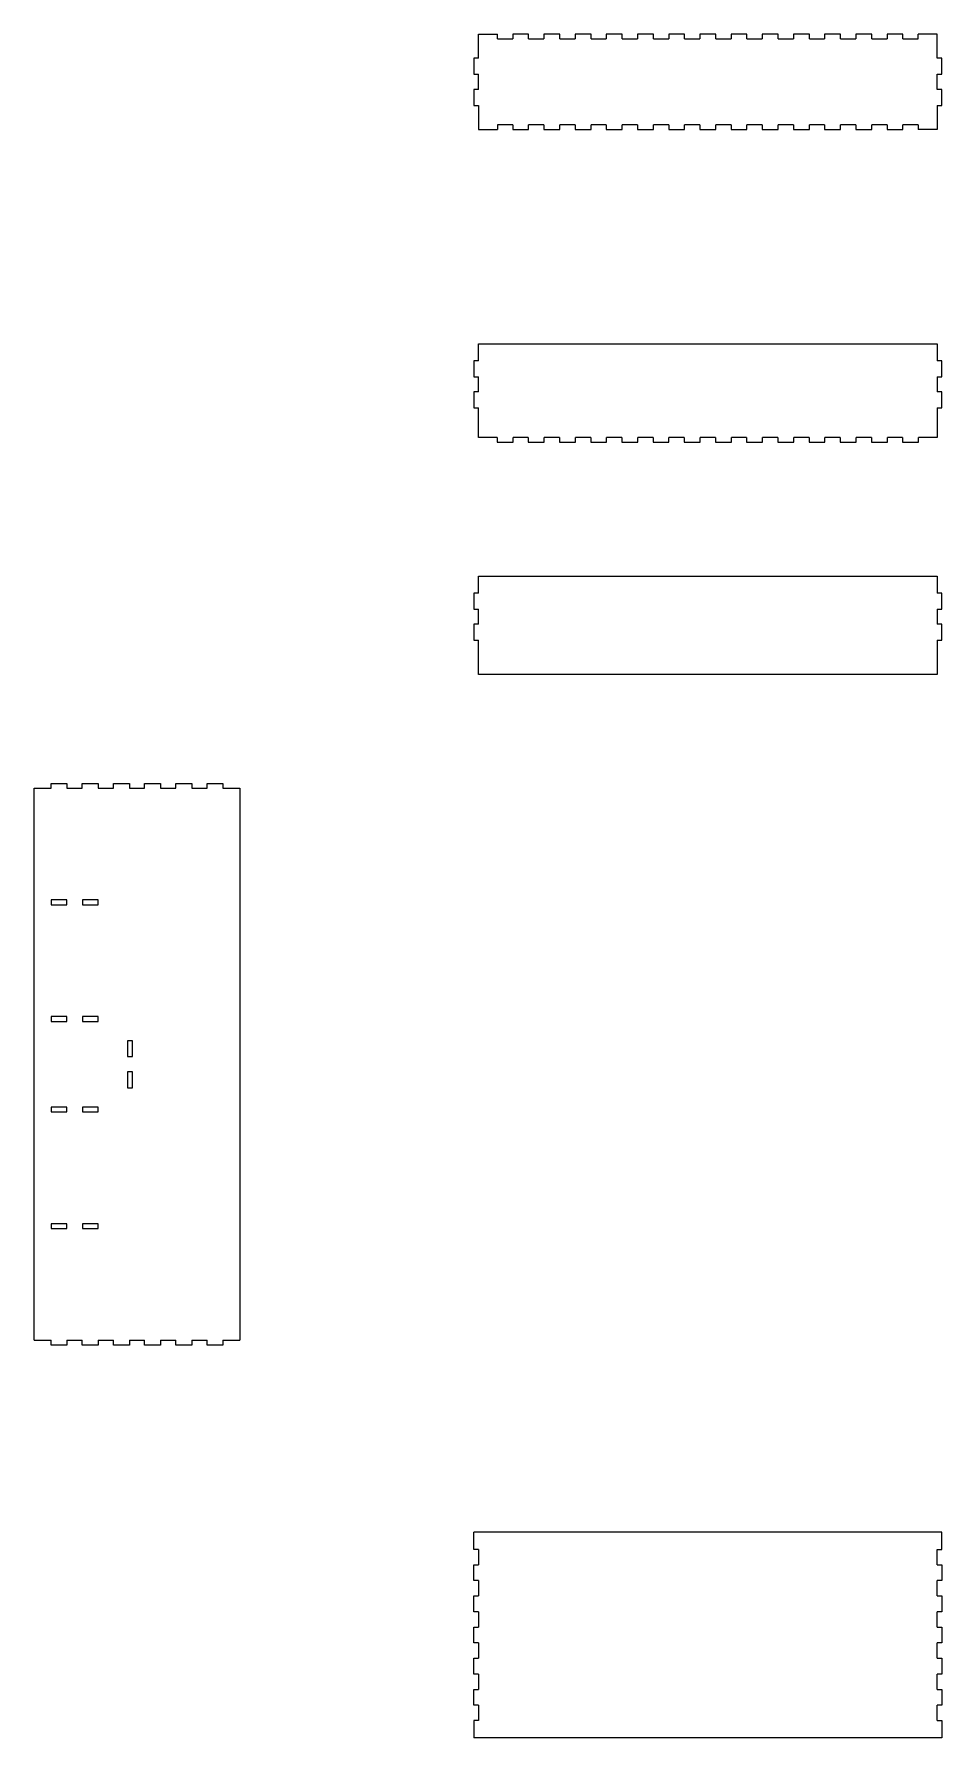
# Model space of a CAD drawing. Header units: millimetres. Extents: x -291 to 291, y -546 to 546.
import ezdxf

# ---------------------------------------------------------------- set-up
doc = ezdxf.new("R2010")
doc.units = ezdxf.units.MM
doc.layers.get('0').update_dxf_attribs({"lineweight": 25, "true_color": 0xffffff})

# ---------------------------------------------------------------- blocks, each defined once
blk = doc.blocks.new('tab')
for p, q in [((0, 5.1), (-3.1, 5.1)), ((-3.1, 5.1), (-3.1, -5.1)), ((-3.1, -5.1), (0, -5.1))]:
    blk.add_line(p, q)
blk = doc.blocks.new('tab-hole')
for p, q in [((0, 5.05), (-3.1, 5.05)), ((-3.1, 5.05), (-3.1, -5.05)), ((0, -5.05), (0, 5.05)), ((-3.1, -5.05), (0, -5.05))]:
    blk.add_line(p, q)

msp = doc.modelspace()

# ---------------------------------------------------------------- linework, layer by layer
for p, q in [((-6.05, 530.8), (-6.05, 546.3)), ((-6.05, 546.3), (6.05, 546.3)), ((6.05, 543.2), (6.05, 546.3)), ((6.05, 543.2), (15.85, 543.2)), ((26.05, 543.2), (35.85, 543.2)), ((46.05, 543.2), (55.85, 543.2)), ((66.05, 543.2), (75.85, 543.2)), ((86.05, 543.2), (95.85, 543.2)), ((106.05, 543.2), (115.85, 543.2)), ((126.05, 543.2), (135.85, 543.2)), ((146.05, 543.2), (155.85, 543.2)), ((166.05, 543.2), (175.85, 543.2)), ((186.05, 543.2), (195.85, 543.2)), ((206.05, 543.2), (215.85, 543.2)), ((226.05, 543.2), (235.85, 543.2)), ((246.05, 543.2), (255.85, 543.2)), ((266.05, 543.2), (275.85, 543.2)), ((275.85, 543.2), (275.85, 546.3)), ((287.95, 546.3), (275.85, 546.3)), ((287.95, 530.8), (287.95, 546.3)), ((-6.05, 510.8), (-6.05, 520.6)), ((287.95, 510.8), (287.95, 520.6)), ((-6.05, 500.6), (-6.05, 485.1)), ((287.95, 500.6), (287.95, 485.1)), ((-6.05, 485.1), (6.05, 485.1)), ((6.05, 488.2), (6.05, 485.1)), ((15.85, 488.2), (6.05, 488.2)), ((35.85, 488.2), (26.05, 488.2)), ((55.85, 488.2), (46.05, 488.2)), ((75.85, 488.2), (66.05, 488.2)), ((95.85, 488.2), (86.05, 488.2)), ((115.85, 488.2), (106.05, 488.2)), ((135.85, 488.2), (126.05, 488.2)), ((155.85, 488.2), (146.05, 488.2)), ((175.85, 488.2), (166.05, 488.2)), ((195.85, 488.2), (186.05, 488.2)), ((215.85, 488.2), (206.05, 488.2)), ((235.85, 488.2), (226.05, 488.2)), ((255.85, 488.2), (246.05, 488.2)), ((275.85, 488.2), (266.05, 488.2)), ((275.85, 488.2), (275.85, 485.1)), ((287.95, 485.1), (275.85, 485.1)), ((-6.05, 336.8), (-6.05, 347.7)), ((-6.05, 347.7), (287.95, 347.7)), ((287.95, 347.7), (287.95, 336.8)), ((-6.05, 316.8), (-6.05, 326.6)), ((287.95, 326.6), (287.95, 316.8)), ((-6.05, 287.7), (-6.05, 306.6)), ((287.95, 306.6), (287.95, 287.7)), ((5.85, 287.7), (-6.05, 287.7)), ((25.85, 287.7), (16.05, 287.7)), ((45.85, 287.7), (36.05, 287.7)), ((65.85, 287.7), (56.05, 287.7)), ((85.85, 287.7), (76.05, 287.7)), ((105.85, 287.7), (96.05, 287.7)), ((125.85, 287.7), (116.05, 287.7)), ((145.85, 287.7), (136.05, 287.7)), ((165.85, 287.7), (156.05, 287.7)), ((185.85, 287.7), (176.05, 287.7)), ((205.85, 287.7), (196.05, 287.7)), ((225.85, 287.7), (216.05, 287.7)), ((245.85, 287.7), (236.05, 287.7)), ((265.85, 287.7), (256.05, 287.7)), ((287.95, 287.7), (276.05, 287.7)), ((-6.05, 187.8), (-6.05, 198.7)), ((-6.05, 198.7), (287.95, 198.7)), ((287.95, 198.7), (287.95, 187.8)), ((-6.05, 167.8), (-6.05, 177.6)), ((287.95, 177.6), (287.95, 167.8)), ((-6.05, 135.7), (-6.05, 157.6)), ((287.95, 157.6), (287.95, 135.7)), ((287.95, 135.7), (-6.05, 135.7)), ((-291.05, -291.3), (-291.05, 62.7)), ((-291.05, 62.7), (-280.15, 62.7)), ((-269.95, 62.7), (-260.15, 62.7)), ((-249.95, 62.7), (-240.15, 62.7)), ((-229.95, 62.7), (-220.15, 62.7)), ((-209.95, 62.7), (-200.15, 62.7)), ((-189.95, 62.7), (-180.15, 62.7)), ((-169.95, 62.7), (-159.05, 62.7)), ((-159.05, 62.7), (-159.05, -291.3)), ((-291.05, -291.3), (-280.15, -291.3)), ((-269.95, -291.3), (-260.15, -291.3)), ((-249.95, -291.3), (-240.15, -291.3)), ((-229.95, -291.3), (-220.15, -291.3)), ((-209.95, -291.3), (-200.15, -291.3)), ((-189.95, -291.3), (-180.15, -291.3)), ((-169.95, -291.3), (-159.05, -291.3)), ((-9.15, -425.4), (-9.15, -414.3)), ((291.05, -414.3), (-9.15, -414.3)), ((291.05, -425.4), (291.05, -414.3)), ((-6.05, -425.4), (-9.15, -425.4)), ((-6.05, -425.4), (-6.05, -435.2)), ((287.95, -425.4), (291.05, -425.4)), ((287.95, -435.2), (287.95, -425.4)), ((-6.05, -445.4), (-6.05, -455.2)), ((287.95, -455.2), (287.95, -445.4)), ((-6.05, -465.4), (-6.05, -475.2)), ((287.95, -475.2), (287.95, -465.4)), ((-6.05, -485.4), (-6.05, -495.2)), ((287.95, -495.2), (287.95, -485.4)), ((-6.05, -505.4), (-6.05, -515.2)), ((287.95, -515.2), (287.95, -505.4)), ((-6.05, -535.2), (-9.15, -535.2)), ((-9.15, -535.2), (-9.15, -546.3)), ((-6.05, -525.4), (-6.05, -535.2)), ((287.95, -535.2), (287.95, -525.4)), ((287.95, -535.2), (291.05, -535.2)), ((291.05, -535.2), (291.05, -546.3)), ((291.05, -546.3), (-9.15, -546.3))]:
    msp.add_line(p, q)

# ---------------------------------------------------------------- block references
for name, p, rotation in [('tab', (20.95, 543.2), 630), ('tab', (40.95, 543.2), 630), ('tab', (60.95, 543.2), 630), ('tab', (80.95, 543.2), 630), ('tab', (100.95, 543.2), 630), ('tab', (120.95, 543.2), 630), ('tab', (140.95, 543.2), 630), ('tab', (160.95, 543.2), 630), ('tab', (180.95, 543.2), 630), ('tab', (200.95, 543.2), 630), ('tab', (220.95, 543.2), 630), ('tab', (240.95, 543.2), 630), ('tab', (260.95, 543.2), 630), ('tab', (-6.05, 525.7), 360), ('tab', (287.95, 525.7), 180), ('tab', (-6.05, 505.7), 360), ('tab', (287.95, 505.7), 180), ('tab', (20.95, 488.2), 450), ('tab', (40.95, 488.2), 450), ('tab', (60.95, 488.2), 450), ('tab', (80.95, 488.2), 450), ('tab', (100.95, 488.2), 450), ('tab', (120.95, 488.2), 450), ('tab', (140.95, 488.2), 450), ('tab', (160.95, 488.2), 450), ('tab', (180.95, 488.2), 450), ('tab', (200.95, 488.2), 450), ('tab', (220.95, 488.2), 450), ('tab', (240.95, 488.2), 450), ('tab', (260.95, 488.2), 450), ('tab', (-6.05, 331.7), 360), ('tab', (287.95, 331.7), 180), ('tab', (-6.05, 311.7), 360), ('tab', (287.95, 311.7), 180), ('tab', (10.95, 287.7), 450), ('tab', (30.95, 287.7), 450), ('tab', (50.95, 287.7), 450), ('tab', (70.95, 287.7), 450), ('tab', (90.95, 287.7), 450), ('tab', (110.95, 287.7), 450), ('tab', (130.95, 287.7), 450), ('tab', (150.95, 287.7), 450), ('tab', (170.95, 287.7), 450), ('tab', (190.95, 287.7), 450), ('tab', (210.95, 287.7), 450), ('tab', (230.95, 287.7), 450), ('tab', (250.95, 287.7), 450), ('tab', (270.95, 287.7), 450), ('tab', (-6.05, 182.7), 360), ('tab', (287.95, 182.7), 180), ('tab', (-6.05, 162.7), 360), ('tab', (287.95, 162.7), 180), ('tab-hole', (-275.05, -12.05), 270), ('tab-hole', (-255.05, -12.05), 270), ('tab-hole', (-275.05, -86.8), 270), ('tab-hole', (-255.05, -86.8), 270), ('tab-hole', (-231.05, -104.3), 180), ('tab-hole', (-231.05, -124.3), 180), ('tab-hole', (-275.05, -141.8), 450), ('tab-hole', (-255.05, -141.8), 450), ('tab-hole', (-275.05, -216.55), 450), ('tab-hole', (-255.05, -216.55), 450)]:
    msp.add_blockref(name, p, dxfattribs=dict(rotation=rotation))
at = {"yscale": -1}
for p, rotation in [((-275.05, 62.7), 270), ((-255.05, 62.7), 270), ((-235.05, 62.7), 270), ((-215.05, 62.7), 270), ((-195.05, 62.7), 270), ((-175.05, 62.7), 270), ((-275.05, -291.3), 450), ((-255.05, -291.3), 450), ((-235.05, -291.3), 450), ((-215.05, -291.3), 450), ((-195.05, -291.3), 450), ((-175.05, -291.3), 450), ((-6.05, -440.3), 360), ((287.95, -440.3), 540), ((-6.05, -460.3), 360), ((287.95, -460.3), 540), ((-6.05, -480.3), 360), ((287.95, -480.3), 540), ((-6.05, -500.3), 360), ((287.95, -500.3), 540), ((-6.05, -520.3), 360), ((287.95, -520.3), 540)]:
    msp.add_blockref('tab', p, dxfattribs=dict(at, rotation=rotation))

doc.saveas('drawing.dxf')
